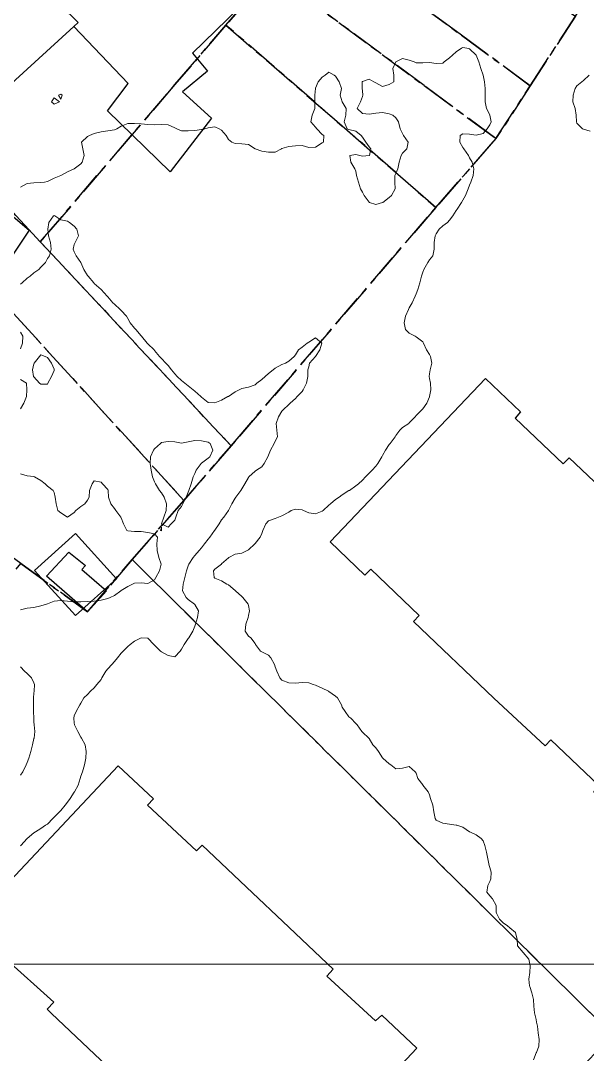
# Model space of a CAD drawing. Header units: centimetres. Extents: x 0 to 642158, y -847 to 649707.
# Drawn here: x 616081.3 to 616123.5, y 621580.6 to 621657.8 of the extents above; entities that cross this region are included whole.
import ezdxf

# ---------------------------------------------------------------- set-up
doc = ezdxf.new("R2010")
doc.units = ezdxf.units.CM
doc.header["$MEASUREMENT"] = 0
doc.linetypes.add('CENTERX2', pattern=[4, 2.5, -0.5, 0.5, -0.5])
doc.layers.add('MEV_grille', color=254, linetype='Continuous', lineweight=9)
doc.layers.add('WAL_topographie 0.5', color=253, linetype='Continuous', lineweight=20)
doc.layers.add('SPW_batiments', color=7, linetype='Continuous')
doc.layers.add('SPW_parcellaire cadastral', color=7, linetype='CENTERX2', lineweight=25, true_color=0xff0542)

# ---------------------------------------------------------------- blocks, each defined once
blk = doc.blocks.new('*U114')
at = {"layer": 'MEV_grille', "transparency": 33554687}
blk.add_lwpolyline([(-1338.461, 0), (1338.461, 0)], dxfattribs=at)
blk = doc.blocks.new('*U115')
at = {"layer": 'MEV_grille', "color": 0, "linetype": 'ByBlock', "lineweight": -2, "transparency": 16777216}
blk.add_blockref('*U114', (0, -800), dxfattribs=at)

msp = doc.modelspace()

# ---------------------------------------------------------------- linework, layer by layer
at = {"layer": 'SPW_batiments'}
for points in [[(616084.087, 621671.778), (616089.788, 621666.528), (616090.638, 621667.262), (616093.638, 621664.829), (616098.405, 621659.63), (616094.072, 621655.379), (616095.189, 621654.046), (616093.339, 621652.512), (616095.49, 621650.529), (616092.407, 621646.529), (616087.722, 621651.095), (616089.272, 621653.129), (616085.224, 621657.376), (616085.556, 621657.678), (616082.935, 621660.273), (616085.555, 621662.828), (616079.087, 621668.894), (616081.22, 621671.777), (616082.406, 621673.326), (616084.087, 621671.778)], [(616082.935, 621660.273), (616085.556, 621657.678), (616085.224, 621657.376), (616075.89, 621648.877), (616069.102, 621656.013), (616078.788, 621664.377), (616082.935, 621660.273)], [(616081.891, 621642.178), (616080.008, 621639.328), (616076.55, 621642.294), (616078.672, 621644.628), (616078.807, 621644.777), (616081.891, 621642.178)], [(616118.545, 621628.623), (616118.148, 621628.14), (616121.739, 621624.729), (616122.166, 621625.181), (616131.978, 621615.901), (616131.586, 621615.409), (616135.156, 621611.981), (616135.588, 621612.442), (616138.255, 621609.939), (616126.624, 621597.742), (616124.006, 621600.232), (616124.398, 621600.716), (616120.8, 621604.121), (616120.379, 621603.672), (616116.568, 621607.231), (616110.561, 621612.966), (616110.983, 621613.418), (616107.383, 621616.857), (616106.941, 621616.412), (616104.342, 621618.903), (616115.938, 621631.091), (616118.545, 621628.623)], [(616085.343, 621613.4), (616082.3, 621616.773), (616085.353, 621619.528), (616088.396, 621616.155), (616085.343, 621613.4)], [(616086.094, 621617.129), (616085.811, 621616.846), (616087.661, 621615.246), (616086.244, 621613.679), (616083.194, 621616.345), (616084.86, 621618.128), (616086.094, 621617.129)], [(616092.73, 621575.021), (616083.55, 621583.701), (616083.222, 621584.011), (616083.729, 621584.547), (616080.034, 621587.889), (616079.583, 621587.453), (616076.982, 621589.92), (616088.533, 621602.192), (616091.155, 621599.712)], [(616091.155, 621599.712), (616090.717, 621599.256), (616094.367, 621595.829), (616094.789, 621596.275), (616098.542, 621592.717), (616100.825, 621590.577), (616104.57, 621586.994), (616104.093, 621586.496), (616107.735, 621583.146), (616108.199, 621583.574), (616110.808, 621581.099), (616099.272, 621568.823)]]:
    msp.add_lwpolyline(points, dxfattribs=at)
at = {"layer": 'SPW_parcellaire cadastral'}
for points in [[(616081.258, 621683.737), (616084.853, 621687.277), (616085.26, 621686.872), (616092.536, 621679.644), (616094.579, 621677.614), (616096.319, 621675.885), (616098.137, 621674.079), (616122.649, 621658.141), (616119.277, 621652.957), (616114.142, 621656.725), (616104.558, 621663.764), (616095.891, 621670.384), (616094.598, 621671.563), (616093.877, 621672.221), (616088.132, 621677.464), (616081.258, 621683.737)], [(616077.477, 621679.934), (616078.354, 621680.876), (616081.258, 621683.737), (616088.132, 621677.464), (616093.877, 621672.221), (616094.598, 621671.563), (616095.891, 621670.384), (616104.558, 621663.764), (616114.142, 621656.725), (616119.277, 621652.957), (616116.71, 621649.013), (616111.356, 621652.971), (616101.786, 621660.044), (616085.421, 621673.538), (616083.597, 621674.892), (616077.477, 621679.934)], [(616077.477, 621679.934), (616083.597, 621674.892), (616085.421, 621673.538), (616101.786, 621660.044), (616111.356, 621652.971), (616116.71, 621649.013), (616112.232, 621643.873), (616096.572, 621657.487), (616098.406, 621659.629), (616090.792, 621667.933), (616089.563, 621666.735), (616085.556, 621662.827), (616072.836, 621674.943), (616077.477, 621679.934)], [(616082.722, 621641.306), (616081.573, 621642.536), (616075.762, 621648.759), (616069.039, 621655.958), (616062.855, 621662.675), (616072.836, 621674.943), (616085.556, 621662.827), (616089.563, 621666.735), (616090.792, 621667.933), (616098.406, 621659.629), (616096.572, 621657.487), (616092.766, 621653.04), (616082.722, 621641.306)], [(616112.232, 621643.873), (616116.71, 621649.013), (616119.277, 621652.957), (616122.649, 621658.141), (616128.563, 621667.239)], [(616093.429, 621622.005), (616077.729, 621639.241), (616076.644, 621640.429), (616073.983, 621643.354), (616072.481, 621645.004), (616065.383, 621652.8), (616059.801, 621658.93), (616062.855, 621662.675), (616069.039, 621655.958), (616075.762, 621648.759), (616081.573, 621642.536), (616082.722, 621641.306), (616096.951, 621626.076), (616093.429, 621622.005)], [(616093.429, 621622.005), (616089.571, 621617.581), (616086.244, 621613.678), (616081.256, 621617.297), (616070.835, 621624.858), (616078.002, 621632.443), (616069.208, 621642.013), (616064.934, 621646.619), (616061.95, 621649.835), (616058.66, 621653.38), (616056.84, 621655.341), (616059.801, 621658.93), (616065.383, 621652.8), (616072.481, 621645.004), (616073.983, 621643.354), (616076.644, 621640.429), (616077.729, 621639.241), (616093.429, 621622.005)], [(616082.722, 621641.306), (616092.766, 621653.04), (616096.572, 621657.487), (616112.232, 621643.873), (616096.951, 621626.076), (616082.722, 621641.306)], [(616126.564, 621580.967), (616089.571, 621617.581), (616093.429, 621622.005), (616096.951, 621626.076), (616112.232, 621643.873)], [(616078.403, 621613.766), (616081.256, 621617.297), (616086.244, 621613.678), (616089.571, 621617.581), (616126.564, 621580.967), (616124.317, 621580.94), (616090.336, 621546.174), (616074.467, 621559.494), (616048.219, 621579.062), (616052.215, 621584.355), (616054.384, 621587.228), (616060.427, 621595.231), (616063.428, 621599.207), (616065.312, 621597.443), (616071.925, 621605.677), (616075.143, 621609.686), (616078.403, 621613.766)]]:
    msp.add_lwpolyline(points, dxfattribs=at)
at = {"layer": 'WAL_topographie 0.5'}
for points in [[(616081.25, 621645.373), (616081.75, 621645.651), (616082.25, 621645.712), (616082.75, 621645.721), (616083.028, 621645.75), (616083.25, 621645.801), (616083.75, 621646.057), (616084.25, 621646.25), (616084.25, 621646.25), (616084.75, 621646.527), (616085.238, 621646.75), (616085.25, 621646.758), (616085.75, 621647.135), (616085.841, 621647.25), (616085.985, 621647.75), (616085.886, 621648.25), (616085.79, 621648.75), (616086.25, 621649.169), (616086.384, 621649.25), (616086.75, 621649.4), (616087.25, 621649.515), (616087.75, 621649.578), (616088.25, 621649.661), (616088.434, 621649.75), (616088.75, 621649.937), (616089.25, 621650.13), (616089.75, 621650.135), (616090.25, 621650.104), (616090.75, 621650.072), (616091.25, 621650.039), (616091.75, 621650.074), (616092.25, 621650.039), (616092.75, 621649.809), (616092.909, 621649.75), (616093.25, 621649.59), (616093.75, 621649.58), (616094.25, 621649.611), (616094.75, 621649.68), (616095, 621649.75), (616095.25, 621649.81), (616095.75, 621649.893), (616096.066, 621649.75), (616096.25, 621649.633), (616096.579, 621649.25), (616096.75, 621648.934), (616097.019, 621648.75), (616097.25, 621648.639), (616097.75, 621648.63), (616098.25, 621648.562), (616098.75, 621648.25), (616098.75, 621648.25), (616099.25, 621648.067), (616099.75, 621648), (616100.25, 621647.992), (616100.721, 621648.25), (616100.75, 621648.269), (616101.25, 621648.411), (616101.75, 621648.466), (616102.25, 621648.495), (616102.75, 621648.357), (616103.25, 621648.36), (616103.75, 621648.682), (616103.854, 621648.75), (616103.875, 621649.25), (616103.75, 621649.321), (616103.341, 621649.75), (616103.25, 621649.855), (616102.909, 621650.25), (616103.015, 621650.75), (616103.21, 621651.25), (616103.208, 621651.75), (616103.209, 621652.25), (616103.241, 621652.75), (616103.25, 621652.772), (616103.443, 621653.25), (616103.75, 621653.607), (616103.976, 621653.75), (616104.25, 621653.963), (616104.655, 621653.75), (616104.75, 621653.683), (616105.021, 621653.25), (616105.184, 621652.75), (616105.089, 621652.25), (616105.25, 621651.75), (616105.25, 621651.75), (616105.546, 621651.25), (616105.516, 621650.75), (616105.387, 621650.25), (616105.607, 621649.75), (616105.75, 621649.7), (616106.25, 621649.56), (616106.648, 621649.25), (616106.75, 621649.115), (616107.015, 621648.75), (616107.25, 621648.407), (616107.384, 621648.25), (616107.275, 621647.75), (616107.25, 621647.739), (616106.75, 621647.7), (616106.568, 621647.75), (616106.25, 621647.823), (616105.812, 621647.75), (616105.896, 621647.25), (616106.19, 621646.75), (616106.25, 621646.583), (616106.32, 621646.25), (616106.46, 621645.75), (616106.604, 621645.25), (616106.75, 621645.016), (616106.875, 621644.75), (616107.25, 621644.27), (616107.281, 621644.25), (616107.75, 621644.087), (616108.25, 621644.238), (616108.265, 621644.25), (616108.75, 621644.614), (616108.917, 621644.75), (616109.193, 621645.25), (616109.176, 621645.75), (616109.173, 621646.25), (616109.25, 621646.417), (616109.383, 621646.75), (616109.482, 621647.25), (616109.639, 621647.75), (616109.75, 621647.917), (616110.058, 621648.25), (616110.153, 621648.75), (616109.807, 621649.25), (616109.75, 621649.38), (616109.558, 621649.75), (616109.437, 621650.25), (616109.25, 621650.571), (616109.023, 621650.75), (616108.75, 621650.859), (616108.25, 621650.955), (616107.75, 621650.909), (616107.25, 621650.826), (616106.75, 621650.88), (616106.364, 621651.25), (616106.603, 621651.75), (616106.75, 621652.155), (616106.78, 621652.25), (616106.75, 621652.583), (616106.729, 621652.75), (616106.727, 621653.25), (616106.75, 621653.276), (616107.25, 621653.459), (616107.609, 621653.25), (616107.75, 621653.162), (616108.25, 621652.91), (616108.75, 621653.042), (616109.107, 621653.25), (616109.083, 621653.75), (616109.031, 621654.25), (616109.25, 621654.75), (616109.25, 621654.75), (616109.75, 621654.982), (616110.25, 621654.859), (616110.603, 621654.75), (616110.75, 621654.657), (616111.25, 621654.673), (616111.75, 621654.694), (616112.25, 621654.61), (616112.75, 621654.648), (616112.862, 621654.75), (616113.25, 621655.048), (616113.469, 621655.25), (616113.75, 621655.495), (616114.15, 621655.75), (616114.25, 621655.808), (616114.542, 621655.75), (616114.75, 621655.701), (616115.25, 621655.25), (616115.25, 621655.25), (616115.443, 621654.75), (616115.595, 621654.25), (616115.75, 621653.75), (616115.75, 621653.75), (616115.866, 621653.25), (616115.913, 621652.75), (616115.92, 621652.25), (616115.911, 621651.75), (616116.014, 621651.25), (616116.25, 621650.786), (616116.269, 621650.75), (616116.364, 621650.25), (616116.25, 621650.028), (616116.065, 621649.75), (616115.75, 621649.396), (616115.25, 621649.276), (616114.75, 621649.339), (616114.25, 621649.375), (616114.046, 621649.25), (616114.021, 621648.75), (616114.25, 621648.35), (616114.309, 621648.25), (616114.657, 621647.75), (616114.75, 621647.576), (616114.938, 621647.25), (616115.074, 621646.75), (616115.023, 621646.25), (616114.842, 621645.75), (616114.75, 621645.525), (616114.646, 621645.25), (616114.431, 621644.75), (616114.25, 621644.408), (616114.147, 621644.25), (616113.826, 621643.75), (616113.75, 621643.632), (616113.487, 621643.25), (616113.25, 621642.911), (616113.089, 621642.75), (616112.75, 621642.497), (616112.482, 621642.25), (616112.25, 621641.894), (616112.18, 621641.75), (616112.093, 621641.25), (616112.094, 621640.75), (616111.994, 621640.25), (616111.75, 621639.966), (616111.62, 621639.75), (616111.331, 621639.25), (616111.25, 621639.031), (616111.154, 621638.75), (616111.027, 621638.25), (616110.887, 621637.75), (616110.75, 621637.422), (616110.68, 621637.25), (616110.463, 621636.75), (616110.25, 621636.367), (616110.182, 621636.25), (616109.977, 621635.75), (616109.857, 621635.25), (616109.96, 621634.75), (616110.25, 621634.493), (616110.675, 621634.25), (616110.75, 621634.202), (616111.25, 621633.838), (616111.315, 621633.75), (616111.536, 621633.25), (616111.75, 621632.904), (616111.819, 621632.75), (616111.927, 621632.25), (616111.804, 621631.75), (616111.75, 621631.45), (616111.721, 621631.25), (616111.75, 621631.107), (616111.828, 621630.75), (616111.861, 621630.25), (616111.759, 621629.75), (616111.75, 621629.729), (616111.545, 621629.25), (616111.25, 621628.838), (616111.172, 621628.75), (616110.75, 621628.328), (616110.675, 621628.25), (616110.25, 621627.785), (616110.205, 621627.75), (616109.75, 621627.437), (616109.546, 621627.25), (616109.25, 621626.844), (616109.197, 621626.75), (616108.814, 621626.25), (616108.75, 621626.17), (616108.477, 621625.75), (616108.25, 621625.343), (616108.198, 621625.25), (616107.901, 621624.75), (616107.75, 621624.568), (616107.477, 621624.25), (616107.25, 621624.027), (616106.981, 621623.75), (616106.75, 621623.515), (616106.453, 621623.25), (616106.25, 621623.083), (616105.779, 621622.75), (616105.75, 621622.728), (616105.25, 621622.417), (616105.019, 621622.25), (616104.75, 621622.058), (616104.375, 621621.75), (616104.25, 621621.635), (616103.819, 621621.25), (616103.75, 621621.189), (616103.25, 621620.993), (616102.75, 621621.063), (616102.347, 621621.25), (616102.25, 621621.288), (616101.75, 621621.35), (616101.44, 621621.25), (616101.25, 621621.129), (616100.75, 621620.857), (616100.5, 621620.75), (616100.25, 621620.653), (616099.75, 621620.474), (616099.547, 621620.25), (616099.323, 621619.75), (616099.25, 621619.536), (616099.121, 621619.25), (616098.75, 621618.79), (616098.72, 621618.75), (616098.25, 621618.319), (616098.157, 621618.25), (616097.75, 621618.054), (616097.25, 621617.995), (616096.79, 621617.75), (616096.75, 621617.725), (616096.25, 621617.266), (616096.233, 621617.25), (616095.75, 621616.865), (616095.637, 621616.75), (616095.692, 621616.25), (616095.75, 621616.205), (616096.25, 621615.993), (616096.645, 621615.75), (616096.75, 621615.694), (616097.25, 621615.271), (616097.272, 621615.25), (616097.75, 621614.827), (616097.829, 621614.75), (616098.229, 621614.25), (616098.25, 621614.143), (616098.322, 621613.75), (616098.25, 621613.406), (616098.216, 621613.25), (616098.046, 621612.75), (616098.016, 621612.25), (616098.25, 621611.855), (616098.432, 621611.75), (616098.75, 621611.312), (616098.783, 621611.25), (616099.15, 621610.75), (616099.25, 621610.687), (616099.75, 621610.44), (616099.907, 621610.25), (616100.185, 621609.75), (616100.25, 621609.583), (616100.375, 621609.25), (616100.589, 621608.75), (616100.75, 621608.589), (616101.25, 621608.394), (616101.75, 621608.35), (616102.25, 621608.405), (616102.75, 621608.382), (616103.079, 621608.25), (616103.25, 621608.197), (616103.75, 621607.99), (616104.21, 621607.75), (616104.25, 621607.732), (616104.75, 621607.379), (616104.888, 621607.25), (616105.183, 621606.75), (616105.25, 621606.564), (616105.466, 621606.25), (616105.75, 621605.847), (616105.88, 621605.75), (616106.25, 621605.35), (616106.359, 621605.25), (616106.702, 621604.75), (616106.75, 621604.697), (616107.222, 621604.25), (616107.25, 621604.224), (616107.54, 621603.75), (616107.75, 621603.526), (616107.961, 621603.25), (616108.25, 621602.772), (616108.264, 621602.75), (616108.75, 621602.343), (616108.871, 621602.25), (616109.25, 621601.966), (616109.75, 621602), (616110.25, 621602.13), (616110.696, 621601.75), (616110.75, 621601.636), (616110.885, 621601.25), (616111.25, 621600.761), (616111.26, 621600.75), (616111.656, 621600.25), (616111.75, 621600.013), (616111.836, 621599.75), (616112, 621599.25), (616112.076, 621598.75), (616112.175, 621598.25), (616112.25, 621598.135), (616112.75, 621597.907), (616113.25, 621597.825), (616113.75, 621597.765), (616113.786, 621597.75), (616114.25, 621597.615), (616114.75, 621597.259), (616114.764, 621597.25), (616115.25, 621597.023), (616115.618, 621596.75), (616115.75, 621596.576), (616115.89, 621596.25), (616116.008, 621595.75), (616116.097, 621595.25), (616116.217, 621594.75), (616116.25, 621594.592), (616116.358, 621594.25), (616116.335, 621593.75), (616116.25, 621593.539), (616116.097, 621593.25), (616116.036, 621592.75), (616116.25, 621592.477), (616116.458, 621592.25), (616116.733, 621591.75), (616116.721, 621591.25), (616116.75, 621591.179), (616116.99, 621590.75), (616117.25, 621590.467), (616117.583, 621590.25), (616117.75, 621590.103), (616118.179, 621589.75), (616118.25, 621589.417), (616118.3, 621589.25), (616118.321, 621588.75), (616118.75, 621588.25), (616118.75, 621588.25), (616119.167, 621587.75), (616119.25, 621587.375), (616119.267, 621587.25), (616119.25, 621586.75), (616119.25, 621586.75), (616119.178, 621586.25), (616119.226, 621585.75), (616119.25, 621585.7), (616119.4, 621585.25), (616119.507, 621584.75), (616119.543, 621584.25), (616119.597, 621583.75), (616119.704, 621583.25), (616119.75, 621583.058), (616119.801, 621582.75), (616119.872, 621582.25), (616119.934, 621581.75), (616119.925, 621581.25), (616119.75, 621580.792), (616119.724, 621580.75), (616119.515, 621580.25)], [(616123.66, 621653.75), (616123.25, 621653.353), (616123.13, 621653.25), (616122.75, 621652.949), (616122.621, 621652.75), (616122.48, 621652.25), (616122.446, 621651.75), (616122.622, 621651.25), (616122.689, 621650.75), (616122.721, 621650.25), (616122.75, 621650.15), (616123.179, 621649.75), (616123.25, 621649.721), (616123.75, 621649.577)], [(616084.15, 621651.75), (616083.75, 621651.587), (616083.555, 621651.75), (616083.75, 621652.046), (616084.15, 621651.75)], [(616084.354, 621652.25), (616084.25, 621651.95), (616084.073, 621652.25), (616084.25, 621652.315), (616084.354, 621652.25)], [(616081.25, 621638.144), (616081.364, 621638.25), (616081.75, 621638.582), (616081.96, 621638.75), (616082.25, 621638.979), (616082.602, 621639.25), (616082.75, 621639.41), (616083.1, 621639.75), (616083.25, 621640.047), (616083.417, 621640.25), (616083.538, 621640.75), (616083.487, 621641.25), (616083.326, 621641.75), (616083.28, 621642.25), (616083.35, 621642.75), (616083.708, 621643.25), (616083.75, 621643.268), (616083.8, 621643.25), (616084.25, 621642.95), (616084.75, 621642.857), (616084.887, 621642.75), (616085.25, 621642.464), (616085.438, 621642.25), (616085.563, 621641.75), (616085.31, 621641.25), (616085.25, 621641.113), (616085.173, 621640.75), (616085.25, 621640.55), (616085.404, 621640.25), (616085.75, 621639.75), (616085.75, 621639.75), (616085.98, 621639.25), (616086.25, 621638.791), (616086.288, 621638.75), (616086.706, 621638.25), (616086.75, 621638.188), (616087.25, 621637.75), (616087.25, 621637.75), (616087.709, 621637.25), (616087.75, 621637.196), (616088.13, 621636.75), (616088.25, 621636.643), (616088.686, 621636.25), (616088.75, 621636.188), (616089.139, 621635.75), (616089.25, 621635.571), (616089.434, 621635.25), (616089.75, 621634.852), (616089.839, 621634.75), (616090.25, 621634.286), (616090.279, 621634.25), (616090.701, 621633.75), (616090.75, 621633.699), (616091.203, 621633.25), (616091.25, 621633.192), (616091.615, 621632.75), (616091.75, 621632.602), (616092.077, 621632.25), (616092.25, 621632.064), (616092.506, 621631.75), (616092.75, 621631.45), (616092.931, 621631.25), (616093.25, 621630.959), (616093.498, 621630.75), (616093.75, 621630.566), (616094.128, 621630.25), (616094.25, 621630.148), (616094.703, 621629.75), (616094.75, 621629.7), (616095.25, 621629.319), (616095.75, 621629.282), (616096.25, 621629.492), (616096.722, 621629.75), (616096.75, 621629.768), (616097.25, 621630.106), (616097.565, 621630.25), (616097.75, 621630.352), (616098.25, 621630.45), (616098.75, 621630.639), (616098.875, 621630.75), (616099.25, 621631.029), (616099.5, 621631.25), (616099.75, 621631.466), (616100.097, 621631.75), (616100.25, 621631.878), (616100.75, 621632.15), (616101.019, 621632.25), (616101.25, 621632.386), (616101.65, 621632.75), (616101.75, 621632.875), (616101.99, 621633.25), (616102.25, 621633.447), (616102.635, 621633.75), (616102.75, 621633.808), (616103.25, 621634.134), (616103.735, 621633.75), (616103.58, 621633.25), (616103.25, 621632.75), (616103.25, 621632.75), (616102.808, 621632.25), (616102.75, 621631.972), (616102.687, 621631.75), (616102.682, 621631.25), (616102.575, 621630.75), (616102.338, 621630.25), (616102.25, 621630.127), (616101.891, 621629.75), (616101.75, 621629.609), (616101.353, 621629.25), (616101.25, 621629.15), (616100.829, 621628.75), (616100.75, 621628.654), (616100.5, 621628.25), (616100.329, 621627.75), (616100.371, 621627.25), (616100.417, 621626.75), (616100.25, 621626.428), (616100.166, 621626.25), (616099.889, 621625.75), (616099.75, 621625.377), (616099.697, 621625.25), (616099.427, 621624.75), (616099.25, 621624.514), (616098.838, 621624.25), (616098.75, 621624.19), (616098.287, 621623.75), (616098.25, 621623.703), (616097.973, 621623.25), (616097.75, 621622.864), (616097.686, 621622.75), (616097.3, 621622.25), (616097.25, 621622.179), (616097.015, 621621.75), (616096.759, 621621.25), (616096.75, 621621.237), (616096.402, 621620.75), (616096.25, 621620.538), (616096.056, 621620.25), (616095.75, 621619.789), (616095.724, 621619.75), (616095.356, 621619.25), (616095.25, 621619.115), (616094.974, 621618.75), (616094.75, 621618.457), (616094.581, 621618.25), (616094.25, 621617.891), (616094.128, 621617.75), (616093.799, 621617.25), (616093.75, 621617.117), (616093.627, 621616.75), (616093.504, 621616.25), (616093.386, 621615.75), (616093.339, 621615.25), (616093.601, 621614.75), (616093.75, 621614.615), (616094.234, 621614.25), (616094.25, 621614.227), (616094.513, 621613.75), (616094.454, 621613.25), (616094.3, 621612.75), (616094.25, 621612.62), (616094.102, 621612.25), (616093.795, 621611.75), (616093.75, 621611.685), (616093.454, 621611.25), (616093.25, 621610.891), (616093.145, 621610.75), (616092.75, 621610.329), (616092.25, 621610.418), (616091.75, 621610.708), (616091.698, 621610.75), (616091.25, 621611.191), (616091.194, 621611.25), (616090.75, 621611.711), (616090.25, 621611.737), (616089.75, 621611.499), (616089.422, 621611.25), (616089.25, 621611.095), (616088.896, 621610.75), (616088.75, 621610.602), (616088.469, 621610.25), (616088.25, 621609.981), (616088.046, 621609.75), (616087.75, 621609.435), (616087.604, 621609.25), (616087.317, 621608.75), (616087.25, 621608.637), (616086.937, 621608.25), (616086.75, 621608.012), (616086.472, 621607.75), (616086.25, 621607.514), (616085.974, 621607.25), (616085.75, 621606.86), (616085.679, 621606.75), (616085.4, 621606.25), (616085.25, 621605.909), (616085.216, 621605.75), (616085.25, 621605.4), (616085.276, 621605.25), (616085.531, 621604.75), (616085.75, 621604.333), (616085.8, 621604.25), (616086.059, 621603.75), (616086.151, 621603.25), (616086.116, 621602.75), (616086.021, 621602.25), (616085.871, 621601.75), (616085.75, 621601.417), (616085.7, 621601.25), (616085.539, 621600.75), (616085.282, 621600.25), (616085.25, 621600.209), (616084.938, 621599.75), (616084.75, 621599.474), (616084.588, 621599.25), (616084.25, 621598.846), (616084.158, 621598.75), (616083.75, 621598.342), (616083.655, 621598.25), (616083.25, 621597.838), (616083.118, 621597.75), (616082.75, 621597.495), (616082.364, 621597.25), (616082.25, 621597.188), (616081.75, 621596.772), (616081.73, 621596.75), (616081.28, 621596.25), (616081.25, 621596.215)], [(616081.25, 621633.318), (616081.401, 621633.75), (616081.409, 621634.25), (616081.25, 621634.57)], [(616083.282, 621630.75), (616083.25, 621630.687), (616082.75, 621630.671), (616082.671, 621630.75), (616082.25, 621631.221), (616082.221, 621631.25), (616082.144, 621631.75), (616082.25, 621632.197), (616082.268, 621632.25), (616082.663, 621632.75), (616082.75, 621632.869), (616083.076, 621632.75), (616083.25, 621632.661), (616083.564, 621632.25), (616083.75, 621631.792), (616083.764, 621631.75), (616083.75, 621631.687), (616083.544, 621631.25), (616083.282, 621630.75)], [(616081.25, 621631.019), (616081.689, 621630.75), (616081.716, 621630.25), (616081.682, 621629.75), (616081.489, 621629.25), (616081.25, 621628.827)], [(616092.49, 621620.25), (616092.25, 621620.015), (616091.771, 621620.25), (616091.927, 621620.75), (616092.103, 621621.25), (616092.135, 621621.75), (616091.971, 621622.25), (616091.75, 621622.565), (616091.603, 621622.75), (616091.304, 621623.25), (616091.25, 621623.375), (616091.102, 621623.75), (616090.995, 621624.25), (616090.917, 621624.75), (616090.938, 621625.25), (616091.167, 621625.75), (616091.25, 621625.854), (616091.676, 621626.25), (616091.75, 621626.311), (616092.25, 621626.405), (616092.75, 621626.367), (616093.25, 621626.281), (616093.75, 621626.361), (616094.25, 621626.483), (616094.75, 621626.441), (616095.25, 621626.352), (616095.398, 621626.25), (616095.588, 621625.75), (616095.369, 621625.25), (616095.25, 621625.155), (616094.75, 621624.78), (616094.727, 621624.75), (616094.358, 621624.25), (616094.25, 621624), (616094.137, 621623.75), (616093.974, 621623.25), (616093.804, 621622.75), (616093.75, 621622.617), (616093.593, 621622.25), (616093.356, 621621.75), (616093.25, 621621.556), (616093, 621621.25), (616092.834, 621620.75), (616092.75, 621620.534), (616092.49, 621620.25)], [(616081.25, 621623.975), (616081.75, 621623.841), (616082.25, 621623.773), (616082.295, 621623.75), (616082.75, 621623.487), (616083.096, 621623.25), (616083.25, 621623.068), (616083.688, 621622.75), (616083.75, 621622.583), (616083.833, 621622.25), (616083.893, 621621.75), (616084.028, 621621.25), (616084.25, 621621.076), (616084.75, 621620.75), (616085.25, 621621.096), (616085.375, 621621.25), (616085.75, 621621.536), (616086.031, 621621.75), (616086.25, 621622.019), (616086.365, 621622.25), (616086.39, 621622.75), (616086.583, 621623.25), (616086.75, 621623.472), (616087.25, 621623.368), (616087.368, 621623.25), (616087.75, 621622.817), (616087.79, 621622.75), (616087.815, 621622.25), (616087.983, 621621.75), (616088.25, 621621.402), (616088.363, 621621.25), (616088.729, 621620.75), (616088.75, 621620.688), (616088.934, 621620.25), (616089.179, 621619.75), (616089.25, 621619.725), (616089.75, 621619.673), (616090.25, 621619.683), (616090.75, 621619.612), (616091.25, 621619.513), (616091.458, 621619.25), (616091.422, 621618.75), (616091.429, 621618.25), (616091.565, 621617.75), (616091.739, 621617.25), (616091.62, 621616.75), (616091.338, 621616.25), (616091.25, 621616.08), (616090.75, 621615.791), (616090.25, 621615.855), (616089.75, 621615.811), (616089.601, 621615.75), (616089.25, 621615.564), (616088.75, 621615.265), (616088.724, 621615.25), (616088.25, 621614.897), (616087.937, 621614.75), (616087.75, 621614.674), (616087.25, 621614.55), (616086.75, 621614.478), (616086.25, 621614.446), (616085.75, 621614.428), (616085.25, 621614.433), (616084.75, 621614.488), (616084.25, 621614.539), (616083.75, 621614.49), (616083.25, 621614.286), (616083.172, 621614.25), (616082.75, 621614.118), (616082.25, 621614.014), (616081.75, 621613.953), (616081.25, 621613.833)], [(616091.769, 621619.75), (616091.75, 621619.717), (616091.7, 621619.75), (616091.75, 621620), (616091.769, 621619.75)], [(616081.25, 621609.568), (616081.554, 621609.25), (616081.75, 621609.08), (616082.068, 621608.75), (616082.25, 621608.38), (616082.293, 621608.25), (616082.263, 621607.75), (616082.25, 621607.607), (616082.217, 621607.25), (616082.207, 621606.75), (616082.207, 621606.25), (616082.226, 621605.75), (616082.25, 621605.464), (616082.268, 621605.25), (616082.305, 621604.75), (616082.256, 621604.25), (616082.25, 621604.224), (616082.144, 621603.75), (616082.023, 621603.25), (616081.873, 621602.75), (616081.75, 621602.435), (616081.676, 621602.25), (616081.421, 621601.75), (616081.25, 621601.477)]]:
    msp.add_lwpolyline(points, dxfattribs=at)

# ---------------------------------------------------------------- block references
at = {"layer": 'MEV_grille', "transparency": 33554687}
msp.add_blockref('*U115', (616669.481, 622387.381), dxfattribs=at)

doc.saveas('drawing.dxf')
